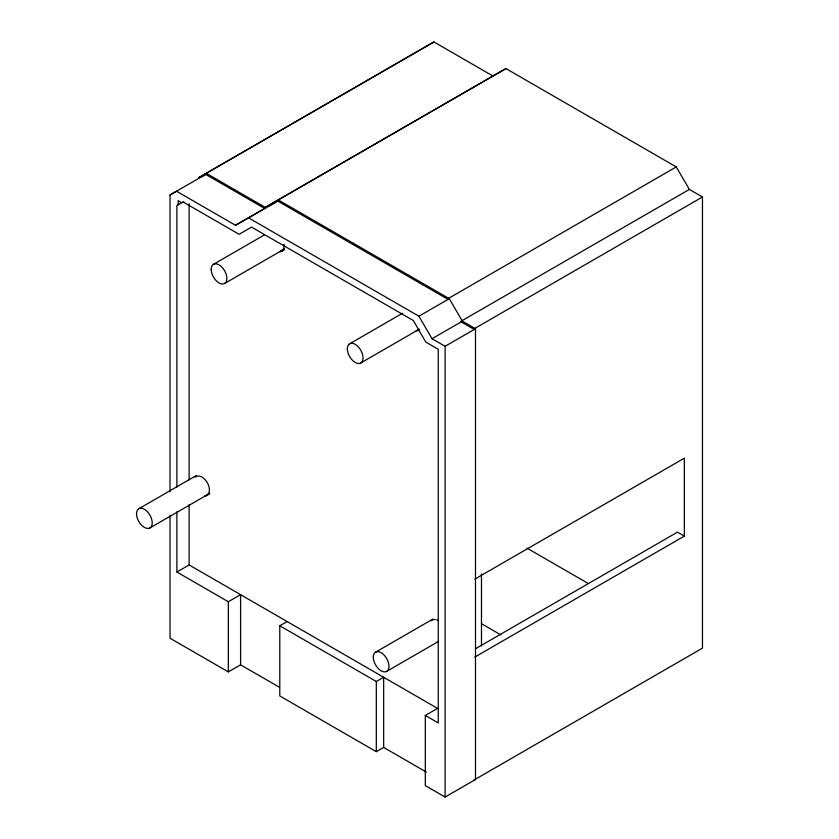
<?xml version="1.0" encoding="UTF-8"?>
<svg xmlns="http://www.w3.org/2000/svg" width="839" height="839" viewBox="0 0 839 839"><rect width="100%" height="100%" fill="white"/><g stroke="black" fill="none" stroke-linecap="round" stroke-linejoin="round"><path stroke-width="1.26" d="M279.261 251.7C283.225 252.172 284.725 247.442 283.949 244.275M195.057 477.129C204.338 471.015 216.21 493.521 204.58 496.017M431.529 620.839L432.505 620.031M433.931 41.95L198.549 177.753L433.931 41.95L492.881 75.982L505.98 68.599L676.265 166.919L689.364 189.425L702.463 196.987L702.463 648.148L473.636 780.26M170.023 194.942L206.95 173.715L265.9 207.747L235.518 225.282L176.578 191.25L170.023 194.942L170.023 491.78M183.772 201.58L176.882 205.565L176.882 486.956M205.104 174.061L264.054 208.093L492.881 75.982M264.054 208.093L505.98 68.599M235.518 225.282L278.999 200.364L449.284 298.684L462.394 321.19L475.493 328.752L475.493 779.515L445.11 797.05L425.31 785.619L425.31 715.457L437.559 708.389L189.132 564.962L176.882 572.03L176.882 511.832M213.494 264.316L264.379 234.941M280.299 251.102L282.376 249.896M224.579 283.519L284.505 248.921M280.614 251.648L283.739 249.844M281.799 251.207L283.886 250.001M349.643 343.791L402.563 313.241M676.265 166.919L447.439 299.03L277.153 200.71M248.617 217.909L418.913 316.219L449.284 298.684M360.739 362.993L419.28 329.192M416.165 330.744L419.594 329.486M689.364 189.425L460.538 321.536L473.636 329.098L702.463 196.987M418.913 316.219L432.012 338.725L462.394 321.19M138.834 508.728L196.494 475.44M432.012 338.725L445.11 346.287L475.493 328.752M149.919 527.93L209.834 493.332M205.933 495.964L209.058 494.161M176.882 572.03L228.334 601.741L240.583 594.662L240.583 664.824L279.377 687.225M426.338 772.069L383.664 747.434L376.312 751.671L279.786 695.94L279.786 625.779L287.137 621.542M170.023 515.314L170.023 638.227L228.334 671.892L240.583 664.824M474.769 579.162L684.341 458.178L684.341 536.111L474.769 657.094M375.599 652.165L433.06 618.983M386.685 671.368L438.514 641.447M279.786 625.779L376.312 681.509L383.664 677.272L383.664 747.434M475.839 648.557L677.472 532.146L684.341 536.111M201.496 176.788L206.95 173.715M269.172 205.901L275.727 202.209M417.518 330.692L418.703 330.251M433.7 619.591L435.053 619.539M436.521 619.864L438.052 620.577M183.112 201.968L239.115 234.301L251.564 227.117L413.354 320.529L425.803 342.092L438.252 349.276L438.252 722.935L425.31 715.457M181.78 202.734L178.204 200.668L178.204 204.8M526.997 548.14L588.087 583.409M481.502 623.713L500.799 634.85M481.481 573.886L481.481 645.957M445.11 346.287L445.11 797.05M376.312 681.509L376.312 751.671M228.334 601.741L228.334 671.892M189.132 203.73L189.132 479.887M189.132 504.753L189.132 564.962M373.303 657.241A11.085 6.397 60 0 0 385.059 671.871A11.085 6.397 60 0 0 385.059 656.192A11.085 6.397 60 0 0 373.303 657.241M347.346 348.867A11.085 6.397 60 0 0 359.113 363.497A11.085 6.397 60 0 0 359.113 347.818A11.085 6.397 60 0 0 347.346 348.867M211.197 269.392A11.085 6.397 60 0 0 222.954 284.022A11.085 6.397 60 0 0 222.954 268.344A11.085 6.397 60 0 0 211.197 269.392M136.537 513.804A11.085 6.397 60 0 0 148.293 528.434A11.085 6.397 60 0 0 148.293 512.755A11.085 6.397 60 0 0 136.537 513.804"/></g></svg>
